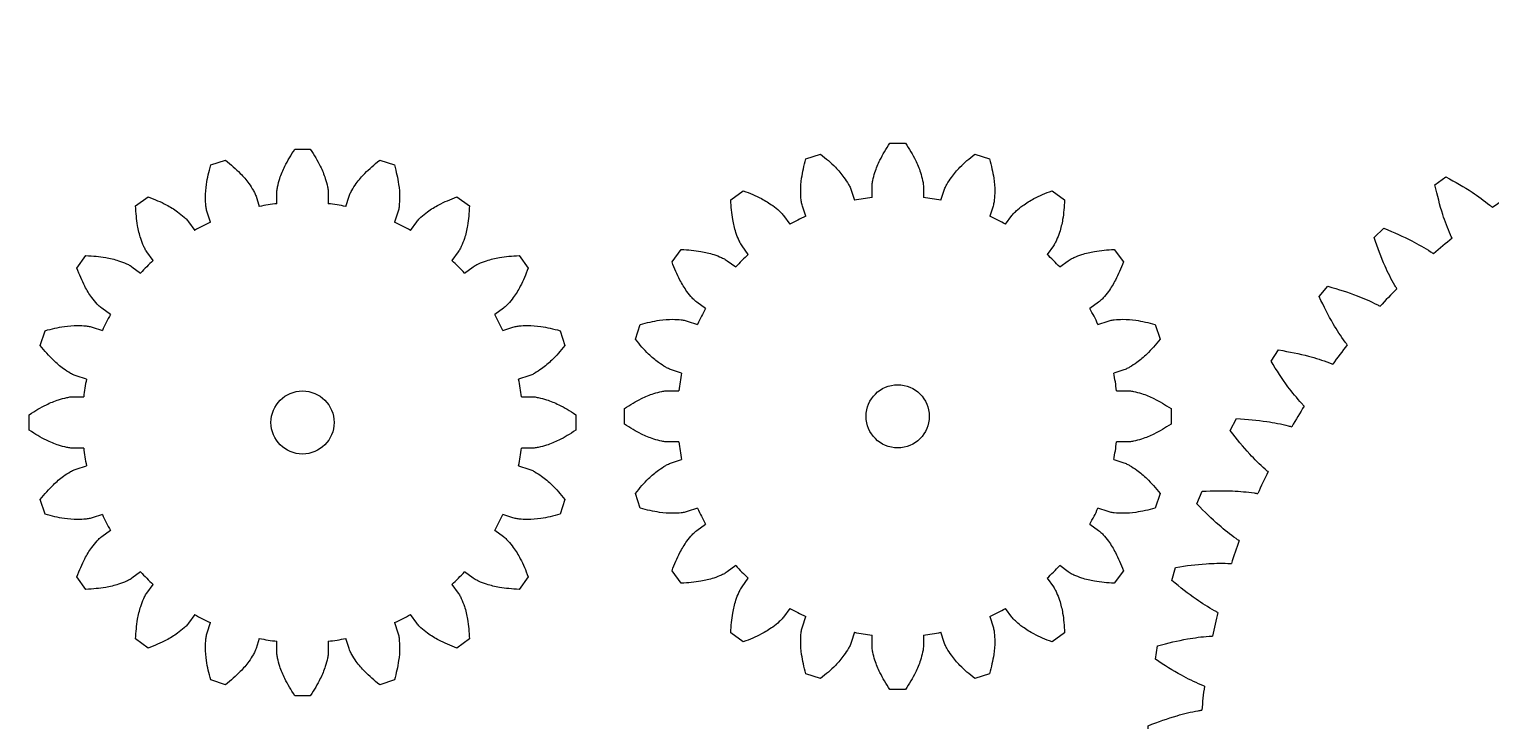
# Model space of a CAD drawing. Header units: inches. Extents: x 2 to 213, y 122 to 293.
# Drawn here: x 4.2 to 78.4, y 257.7 to 292.8 of the extents above; entities that cross this region are included whole.
import ezdxf

# ---------------------------------------------------------------- set-up
doc = ezdxf.new("R2010")
doc.units = ezdxf.units.IN
for name, color, linetype in [('ENGRANAJE_1_V3', 7, 'Continuous'), ('ENGRANAJE_2_V3', 7, 'Continuous'), ('Predeterminado', 7, 'Continuous')]:
    doc.layers.add(name, color=color, linetype=linetype)

# ---------------------------------------------------------------- blocks, each defined once
blk = doc.blocks.new('SE')
at = {"layer": 'ENGRANAJE_1_V3', "color": 7, "linetype": 'Continuous', "ltscale": 25.4}
for p, q in [((13.452, 285.922), (14.198, 286.165)), ((17.715, 286.722), (18.5, 286.722)), ((22.017, 286.165), (22.763, 285.922)), ((9.644, 283.844), (10.279, 284.306)), ((15.747, 284.334), (15.915, 283.818)), ((16.807, 283.959), (16.807, 284.502)), ((19.407, 284.502), (19.407, 283.959)), ((20.3, 283.818), (20.468, 284.334)), ((25.936, 284.306), (26.571, 283.844)), ((13.442, 283.015), (13.274, 283.531)), ((22.94, 283.531), (22.773, 283.015)), ((12.318, 283.044), (12.637, 282.604)), ((23.578, 282.604), (23.897, 283.044)), ((6.665, 280.692), (7.126, 281.327)), ((10.534, 281.076), (10.215, 281.515)), ((26, 281.515), (25.681, 281.076)), ((29.089, 281.327), (29.55, 280.692)), ((9.456, 280.756), (9.895, 280.437)), ((26.32, 280.437), (26.759, 280.756)), ((8.366, 278.334), (7.927, 278.653)), ((28.288, 278.653), (27.849, 278.334)), ((4.806, 276.772), (5.049, 277.519)), ((7.44, 277.696), (7.956, 277.529)), ((28.259, 277.529), (28.775, 277.696)), ((31.166, 277.519), (31.409, 276.772)), ((7.153, 275.056), (6.636, 275.224)), ((29.578, 275.224), (29.062, 275.056)), ((6.469, 274.163), (7.011, 274.163)), ((29.204, 274.163), (29.746, 274.163)), ((4.249, 272.471), (4.249, 273.256)), ((31.966, 273.256), (31.966, 272.471)), ((7.011, 271.563), (6.469, 271.563)), ((29.746, 271.563), (29.204, 271.563)), ((6.636, 270.503), (7.153, 270.671)), ((29.062, 270.671), (29.578, 270.503)), ((5.049, 268.207), (4.806, 268.954)), ((31.409, 268.954), (31.166, 268.207)), ((7.956, 268.198), (7.44, 268.03)), ((28.775, 268.03), (28.259, 268.198)), ((7.927, 267.074), (8.366, 267.393)), ((27.849, 267.393), (28.288, 267.074)), ((7.126, 264.4), (6.665, 265.035)), ((9.895, 265.289), (9.456, 264.97)), ((10.215, 264.211), (10.534, 264.65)), ((25.681, 264.65), (26, 264.211)), ((26.759, 264.97), (26.32, 265.289)), ((29.55, 265.035), (29.089, 264.4)), ((12.637, 263.122), (12.318, 262.683)), ((23.897, 262.683), (23.578, 263.122)), ((13.274, 262.196), (13.442, 262.712)), ((22.773, 262.712), (22.94, 262.196)), ((10.279, 261.421), (9.644, 261.882)), ((15.915, 261.909), (15.747, 261.392)), ((16.807, 261.224), (16.807, 261.767)), ((19.407, 261.767), (19.407, 261.224)), ((20.468, 261.392), (20.3, 261.909)), ((26.571, 261.882), (25.936, 261.421)), ((14.198, 259.562), (13.452, 259.804)), ((22.763, 259.804), (22.017, 259.562)), ((18.5, 259.005), (17.715, 259.005))]:
    blk.add_line(p, q, dxfattribs=at)
blk.add_circle((18.107, 272.863), 1.6, dxfattribs=at)
for start, end in [(96.68221, 101.31779), (78.68221, 83.31779), (114.68221, 119.31779), (60.68221, 65.31779), (132.68221, 137.31779), (42.68221, 47.31779), (150.68221, 155.31779), (24.68221, 29.31779), (168.68221, 173.31779), (6.68221, 11.31779), (186.68221, 191.31779), (348.68221, 353.31779), (204.68221, 209.31779), (330.68221, 335.31779), (222.68221, 227.31779), (312.68221, 317.31779), (240.68221, 245.31779), (294.68221, 299.31779), (258.68221, 263.31779), (276.68221, 281.31779)]:
    blk.add_arc((18.107, 272.863), 11.172, start, end, dxfattribs=at)
for points, knots in [([(14.198, 286.165), (14.484, 285.932), (14.878, 285.599), (15.347, 285.054), (15.579, 284.691), (15.704, 284.467), (15.735, 284.373), (15.747, 284.334)], [0, 0, 0, 0, 0.414559, 0.691615, 0.868922, 0.954279, 1, 1, 1, 1]), ([(16.807, 284.502), (16.807, 284.543), (16.808, 284.642), (16.857, 284.893), (16.965, 285.311), (17.243, 285.974), (17.515, 286.412), (17.715, 286.722)], [0, 0, 0, 0, 0.045721, 0.131078, 0.308385, 0.585441, 1, 1, 1, 1]), ([(18.5, 286.722), (18.7, 286.412), (18.972, 285.974), (19.25, 285.311), (19.358, 284.893), (19.407, 284.642), (19.407, 284.543), (19.407, 284.502)], [0, 0, 0, 0, 0.414559, 0.691615, 0.868922, 0.954279, 1, 1, 1, 1]), ([(20.468, 284.334), (20.48, 284.373), (20.511, 284.467), (20.636, 284.691), (20.868, 285.054), (21.337, 285.599), (21.731, 285.932), (22.017, 286.165)], [0, 0, 0, 0, 0.045721, 0.131078, 0.308385, 0.585441, 1, 1, 1, 1]), ([(13.274, 283.531), (13.262, 283.57), (13.231, 283.664), (13.201, 283.918), (13.175, 284.348), (13.234, 285.065), (13.358, 285.566), (13.452, 285.922)], [0, 0, 0, 0, 0.045721, 0.131078, 0.308385, 0.585441, 1, 1, 1, 1]), ([(22.763, 285.922), (22.857, 285.566), (22.981, 285.065), (23.04, 284.348), (23.014, 283.918), (22.984, 283.664), (22.953, 283.57), (22.94, 283.531)], [0, 0, 0, 0, 0.414559, 0.691615, 0.868922, 0.954279, 1, 1, 1, 1]), ([(10.215, 281.515), (10.191, 281.548), (10.132, 281.629), (10.025, 281.861), (9.867, 282.262), (9.702, 282.962), (9.665, 283.476), (9.644, 283.844)], [0, 0, 0, 0, 0.045721, 0.131078, 0.308385, 0.585441, 1, 1, 1, 1]), ([(10.279, 284.306), (10.623, 284.173), (11.101, 283.978), (11.715, 283.605), (12.048, 283.33), (12.236, 283.157), (12.294, 283.076), (12.318, 283.044)], [0, 0, 0, 0, 0.414559, 0.691615, 0.868922, 0.954279, 1, 1, 1, 1]), ([(23.897, 283.044), (23.921, 283.076), (23.979, 283.157), (24.167, 283.33), (24.5, 283.605), (25.114, 283.978), (25.592, 284.173), (25.936, 284.306)], [0, 0, 0, 0, 0.045721, 0.131078, 0.308385, 0.585441, 1, 1, 1, 1]), ([(26.571, 283.844), (26.55, 283.476), (26.513, 282.962), (26.348, 282.262), (26.19, 281.861), (26.083, 281.629), (26.024, 281.548), (26, 281.515)], [0, 0, 0, 0, 0.414559, 0.691615, 0.868922, 0.954279, 1, 1, 1, 1]), ([(7.126, 281.327), (7.494, 281.306), (8.009, 281.269), (8.709, 281.104), (9.11, 280.946), (9.342, 280.838), (9.423, 280.78), (9.456, 280.756)], [0, 0, 0, 0, 0.414559, 0.691615, 0.868922, 0.954279, 1, 1, 1, 1]), ([(26.759, 280.756), (26.792, 280.78), (26.873, 280.838), (27.105, 280.946), (27.506, 281.104), (28.206, 281.269), (28.721, 281.306), (29.089, 281.327)], [0, 0, 0, 0, 0.045721, 0.131078, 0.308385, 0.585441, 1, 1, 1, 1]), ([(7.927, 278.653), (7.894, 278.677), (7.814, 278.735), (7.64, 278.923), (7.366, 279.255), (6.993, 279.87), (6.798, 280.348), (6.665, 280.692)], [0, 0, 0, 0, 0.045721, 0.131078, 0.308385, 0.585441, 1, 1, 1, 1]), ([(29.55, 280.692), (29.417, 280.348), (29.222, 279.87), (28.849, 279.255), (28.575, 278.923), (28.401, 278.735), (28.321, 278.677), (28.288, 278.653)], [0, 0, 0, 0, 0.414559, 0.691615, 0.868922, 0.954279, 1, 1, 1, 1]), ([(5.049, 277.519), (5.405, 277.613), (5.906, 277.737), (6.622, 277.796), (7.053, 277.77), (7.307, 277.739), (7.401, 277.709), (7.44, 277.696)], [0, 0, 0, 0, 0.414559, 0.691615, 0.868922, 0.954279, 1, 1, 1, 1]), ([(28.775, 277.696), (28.814, 277.709), (28.908, 277.739), (29.162, 277.77), (29.593, 277.796), (30.309, 277.737), (30.81, 277.613), (31.166, 277.519)], [0, 0, 0, 0, 0.045721, 0.131078, 0.308385, 0.585441, 1, 1, 1, 1]), ([(6.636, 275.224), (6.598, 275.236), (6.503, 275.267), (6.28, 275.392), (5.916, 275.623), (5.371, 276.093), (5.039, 276.487), (4.806, 276.772)], [0, 0, 0, 0, 0.045721, 0.131078, 0.308385, 0.585441, 1, 1, 1, 1]), ([(31.409, 276.772), (31.176, 276.487), (30.844, 276.093), (30.298, 275.623), (29.935, 275.392), (29.712, 275.267), (29.617, 275.236), (29.578, 275.224)], [0, 0, 0, 0, 0.414559, 0.691615, 0.868922, 0.954279, 1, 1, 1, 1]), ([(4.249, 273.256), (4.559, 273.455), (4.997, 273.728), (5.66, 274.006), (6.078, 274.113), (6.329, 274.163), (6.428, 274.163), (6.469, 274.163)], [0, 0, 0, 0, 0.414559, 0.691615, 0.868922, 0.954279, 1, 1, 1, 1]), ([(29.746, 274.163), (29.787, 274.163), (29.886, 274.163), (30.137, 274.113), (30.555, 274.006), (31.218, 273.728), (31.656, 273.455), (31.966, 273.256)], [0, 0, 0, 0, 0.045721, 0.131078, 0.308385, 0.585441, 1, 1, 1, 1]), ([(6.469, 271.563), (6.428, 271.563), (6.329, 271.563), (6.078, 271.613), (5.66, 271.721), (4.997, 271.999), (4.559, 272.271), (4.249, 272.471)], [0, 0, 0, 0, 0.045721, 0.131078, 0.308385, 0.585441, 1, 1, 1, 1]), ([(31.966, 272.471), (31.656, 272.271), (31.218, 271.999), (30.555, 271.721), (30.137, 271.613), (29.886, 271.563), (29.787, 271.563), (29.746, 271.563)], [0, 0, 0, 0, 0.414559, 0.691615, 0.868922, 0.954279, 1, 1, 1, 1]), ([(4.806, 268.954), (5.039, 269.24), (5.371, 269.634), (5.916, 270.103), (6.28, 270.335), (6.503, 270.46), (6.598, 270.49), (6.636, 270.503)], [0, 0, 0, 0, 0.414559, 0.691615, 0.868922, 0.954279, 1, 1, 1, 1]), ([(29.578, 270.503), (29.617, 270.49), (29.712, 270.46), (29.935, 270.335), (30.298, 270.103), (30.844, 269.634), (31.176, 269.24), (31.409, 268.954)], [0, 0, 0, 0, 0.045721, 0.131078, 0.308385, 0.585441, 1, 1, 1, 1]), ([(7.44, 268.03), (7.401, 268.018), (7.307, 267.987), (7.053, 267.957), (6.622, 267.931), (5.906, 267.99), (5.405, 268.113), (5.049, 268.207)], [0, 0, 0, 0, 0.045721, 0.131078, 0.308385, 0.585441, 1, 1, 1, 1]), ([(31.166, 268.207), (30.81, 268.113), (30.309, 267.99), (29.593, 267.931), (29.162, 267.957), (28.908, 267.987), (28.814, 268.018), (28.775, 268.03)], [0, 0, 0, 0, 0.414559, 0.691615, 0.868922, 0.954279, 1, 1, 1, 1]), ([(6.665, 265.035), (6.798, 265.379), (6.993, 265.856), (7.366, 266.471), (7.64, 266.804), (7.814, 266.991), (7.894, 267.05), (7.927, 267.074)], [0, 0, 0, 0, 0.414559, 0.691615, 0.868922, 0.954279, 1, 1, 1, 1]), ([(28.288, 267.074), (28.321, 267.05), (28.401, 266.991), (28.575, 266.804), (28.849, 266.471), (29.222, 265.856), (29.417, 265.379), (29.55, 265.035)], [0, 0, 0, 0, 0.045721, 0.131078, 0.308385, 0.585441, 1, 1, 1, 1]), ([(9.456, 264.97), (9.423, 264.946), (9.342, 264.888), (9.11, 264.781), (8.709, 264.623), (8.009, 264.458), (7.494, 264.421), (7.126, 264.4)], [0, 0, 0, 0, 0.045721, 0.131078, 0.308385, 0.585441, 1, 1, 1, 1]), ([(29.089, 264.4), (28.721, 264.421), (28.206, 264.458), (27.506, 264.623), (27.105, 264.781), (26.873, 264.888), (26.792, 264.946), (26.759, 264.97)], [0, 0, 0, 0, 0.414559, 0.691615, 0.868922, 0.954279, 1, 1, 1, 1]), ([(9.644, 261.882), (9.665, 262.25), (9.702, 262.765), (9.867, 263.465), (10.025, 263.866), (10.132, 264.098), (10.191, 264.178), (10.215, 264.211)], [0, 0, 0, 0, 0.414559, 0.691615, 0.868922, 0.954279, 1, 1, 1, 1]), ([(26, 264.211), (26.024, 264.178), (26.083, 264.098), (26.19, 263.866), (26.348, 263.465), (26.513, 262.765), (26.55, 262.25), (26.571, 261.882)], [0, 0, 0, 0, 0.045721, 0.131078, 0.308385, 0.585441, 1, 1, 1, 1]), ([(12.318, 262.683), (12.294, 262.65), (12.236, 262.57), (12.048, 262.396), (11.715, 262.122), (11.101, 261.748), (10.623, 261.554), (10.279, 261.421)], [0, 0, 0, 0, 0.045721, 0.131078, 0.308385, 0.585441, 1, 1, 1, 1]), ([(25.936, 261.421), (25.592, 261.554), (25.114, 261.748), (24.5, 262.122), (24.167, 262.396), (23.979, 262.57), (23.921, 262.65), (23.897, 262.683)], [0, 0, 0, 0, 0.414559, 0.691615, 0.868922, 0.954279, 1, 1, 1, 1]), ([(13.452, 259.804), (13.358, 260.161), (13.234, 260.661), (13.175, 261.378), (13.201, 261.808), (13.231, 262.063), (13.262, 262.157), (13.274, 262.196)], [0, 0, 0, 0, 0.414559, 0.691615, 0.868922, 0.954279, 1, 1, 1, 1]), ([(22.94, 262.196), (22.953, 262.157), (22.984, 262.063), (23.014, 261.808), (23.04, 261.378), (22.981, 260.661), (22.857, 260.161), (22.763, 259.804)], [0, 0, 0, 0, 0.045721, 0.131078, 0.308385, 0.585441, 1, 1, 1, 1]), ([(15.747, 261.392), (15.735, 261.354), (15.704, 261.259), (15.579, 261.036), (15.347, 260.672), (14.878, 260.127), (14.484, 259.795), (14.198, 259.562)], [0, 0, 0, 0, 0.045721, 0.131078, 0.308385, 0.585441, 1, 1, 1, 1]), ([(17.715, 259.005), (17.515, 259.314), (17.243, 259.753), (16.965, 260.416), (16.857, 260.833), (16.808, 261.084), (16.807, 261.184), (16.807, 261.224)], [0, 0, 0, 0, 0.414559, 0.691615, 0.868922, 0.954279, 1, 1, 1, 1]), ([(19.407, 261.224), (19.407, 261.184), (19.407, 261.084), (19.358, 260.833), (19.25, 260.416), (18.972, 259.753), (18.7, 259.314), (18.5, 259.005)], [0, 0, 0, 0, 0.045721, 0.131078, 0.308385, 0.585441, 1, 1, 1, 1]), ([(22.017, 259.562), (21.731, 259.795), (21.337, 260.127), (20.868, 260.672), (20.636, 261.036), (20.511, 261.259), (20.48, 261.354), (20.468, 261.392)], [0, 0, 0, 0, 0.414559, 0.691615, 0.868922, 0.954279, 1, 1, 1, 1])]:
    blk.add_open_spline(points, degree=3, knots=knots, dxfattribs=at)
blk = doc.blocks.new('SE1')
at = {"layer": 'ENGRANAJE_2_V3', "color": 7, "linetype": 'Continuous', "ltscale": 25.4}
for p, q in [((98.274, 292.808), (98.964, 292.808)), ((90.175, 291.852), (90.849, 292)), ((94.199, 292.549), (94.884, 292.624)), ((102.354, 292.624), (103.04, 292.549)), ((106.39, 292), (107.063, 291.852)), ((86.25, 290.723), (86.904, 290.943)), ((110.335, 290.943), (110.988, 290.723)), ((82.471, 289.177), (83.097, 289.467)), ((114.142, 289.467), (114.768, 289.177)), ((78.88, 287.231), (79.471, 287.587)), ((117.767, 287.587), (118.358, 287.231)), ((75.521, 284.909), (76.07, 285.326)), ((121.168, 285.326), (121.717, 284.909)), ((72.433, 282.237), (72.934, 282.711)), ((124.305, 282.711), (124.805, 282.237)), ((69.652, 279.246), (70.098, 279.772)), ((127.14, 279.772), (127.587, 279.246)), ((67.21, 275.973), (67.597, 276.544)), ((129.641, 276.544), (130.028, 275.973)), ((65.137, 272.455), (65.46, 273.064)), ((131.778, 273.064), (132.102, 272.455)), ((63.456, 268.733), (63.712, 269.373)), ((133.527, 269.373), (133.782, 268.733)), ((62.188, 264.851), (62.372, 265.515)), ((134.866, 265.515), (135.051, 264.851)), ((61.346, 260.855), (61.458, 261.535)), ((135.781, 261.535), (135.892, 260.855)), ((60.942, 256.791), (60.979, 257.48)), ((136.259, 257.48), (136.297, 256.791)), ((60.979, 252.708), (60.942, 253.396)), ((136.297, 253.396), (136.259, 252.708)), ((61.458, 248.652), (61.346, 249.332)), ((135.892, 249.332), (135.781, 248.652)), ((62.372, 244.672), (62.188, 245.336)), ((135.051, 245.336), (134.866, 244.672)), ((63.712, 240.814), (63.456, 241.455)), ((133.782, 241.455), (133.527, 240.814)), ((65.46, 237.123), (65.137, 237.733)), ((132.102, 237.733), (131.778, 237.123)), ((67.597, 233.644), (67.21, 234.214)), ((130.028, 234.214), (129.641, 233.644)), ((70.098, 230.415), (69.652, 230.941)), ((127.587, 230.941), (127.14, 230.415)), ((72.934, 227.476), (72.433, 227.951)), ((124.805, 227.951), (124.305, 227.476)), ((76.07, 224.861), (75.521, 225.279)), ((121.717, 225.279), (121.168, 224.861)), ((79.471, 222.6), (78.88, 222.956)), ((118.358, 222.956), (117.767, 222.6)), ((83.097, 220.721), (82.471, 221.01)), ((114.768, 221.01), (114.142, 220.721)), ((86.904, 219.244), (86.25, 219.464)), ((110.988, 219.464), (110.335, 219.244)), ((90.849, 218.187), (90.175, 218.336)), ((107.063, 218.336), (106.39, 218.187)), ((94.884, 217.564), (94.199, 217.638)), ((98.964, 217.38), (98.274, 217.38)), ((103.04, 217.638), (102.354, 217.564))]:
    blk.add_line(p, q, dxfattribs=at)
blk.add_circle((98.619, 255.094), 1.6, dxfattribs=at)
for start, end in [(98.309, 100.31169), (92.10211, 94.10479), (85.89521, 87.89789), (79.68831, 81.691), (104.5159, 106.51858), (73.48142, 75.4841), (110.7228, 112.72548), (67.27452, 69.2772), (116.92969, 118.93238), (61.06762, 63.07031), (123.13659, 125.13927), (54.86073, 56.86341), (129.34348, 131.34617), (48.65383, 50.65652), (135.55038, 137.55307), (42.44693, 44.44962), (141.75728, 143.75996), (36.24004, 38.24272), (147.96417, 149.96686), (30.03314, 32.03583), (154.17107, 156.17376), (23.82624, 25.82893), (160.37797, 162.38065), (17.61935, 19.62203), (166.58486, 168.58755), (11.41245, 13.41514), (172.79176, 174.79445), (5.20555, 7.20824), (178.99866, 181.00134), (358.99866, 1.00134), (185.20555, 187.20824), (352.79176, 354.79445), (191.41245, 193.41514), (346.58486, 348.58755), (197.61935, 199.62203), (340.37797, 342.38065), (203.82624, 205.82893), (334.17107, 336.17376), (210.03314, 212.03583), (327.96417, 329.96686), (216.24004, 218.24272), (321.75728, 323.75996), (222.44693, 224.44962), (315.55038, 317.55307), (228.65383, 230.65652), (309.34348, 311.34617), (234.86073, 236.86341), (303.13659, 305.13927), (241.06762, 243.07031), (296.92969, 298.93238), (247.27452, 249.2772), (290.7228, 292.72548), (253.48142, 255.4841), (284.5159, 286.51858), (259.68831, 261.691), (265.89521, 267.89789), (272.10211, 274.10479), (278.309, 280.31169)]:
    blk.add_arc((98.619, 255.094), 35.064, start, end, dxfattribs=at)
for points, knots in [([(97.333, 290.134), (97.346, 290.193), (97.44, 290.61), (97.718, 291.537), (98.043, 292.287), (98.274, 292.808)], [0, 0, 0, 0, 0.064172, 0.452838, 1, 1, 1, 1]), ([(98.964, 292.808), (99.196, 292.287), (99.52, 291.537), (99.799, 290.61), (99.893, 290.193), (99.905, 290.134)], [0, 0, 0, 0, 0.547162, 0.935828, 1, 1, 1, 1]), ([(90.849, 292), (91.187, 291.542), (91.665, 290.879), (92.136, 290.034), (92.318, 289.646), (92.343, 289.591)], [0, 0, 0, 0, 0.547162, 0.935828, 1, 1, 1, 1]), ([(93.552, 289.79), (93.558, 289.85), (93.606, 290.274), (93.783, 291.226), (94.025, 292.007), (94.199, 292.549)], [0, 0, 0, 0, 0.064172, 0.452838, 1, 1, 1, 1]), ([(94.884, 292.624), (95.171, 292.132), (95.575, 291.421), (95.952, 290.53), (96.09, 290.125), (96.109, 290.068)], [0, 0, 0, 0, 0.547162, 0.935828, 1, 1, 1, 1]), ([(101.129, 290.068), (101.148, 290.125), (101.286, 290.53), (101.664, 291.421), (102.067, 292.132), (102.354, 292.624)], [0, 0, 0, 0, 0.064172, 0.452838, 1, 1, 1, 1]), ([(103.04, 292.549), (103.214, 292.007), (103.455, 291.226), (103.632, 290.274), (103.68, 289.85), (103.686, 289.79)], [0, 0, 0, 0, 0.547162, 0.935828, 1, 1, 1, 1]), ([(104.896, 289.591), (104.921, 289.646), (105.102, 290.034), (105.574, 290.879), (106.052, 291.542), (106.39, 292)], [0, 0, 0, 0, 0.064172, 0.452838, 1, 1, 1, 1]), ([(89.831, 289.038), (89.83, 289.099), (89.832, 289.526), (89.905, 290.492), (90.061, 291.294), (90.175, 291.852)], [0, 0, 0, 0, 0.064172, 0.452838, 1, 1, 1, 1]), ([(107.063, 291.852), (107.178, 291.294), (107.334, 290.492), (107.407, 289.526), (107.408, 289.099), (107.408, 289.038)], [0, 0, 0, 0, 0.547162, 0.935828, 1, 1, 1, 1]), ([(86.212, 287.889), (86.205, 287.949), (86.161, 288.374), (86.129, 289.342), (86.197, 290.156), (86.25, 290.723)], [0, 0, 0, 0, 0.064172, 0.452838, 1, 1, 1, 1]), ([(86.904, 290.943), (87.29, 290.524), (87.837, 289.917), (88.397, 289.128), (88.619, 288.763), (88.65, 288.71)], [0, 0, 0, 0, 0.547162, 0.935828, 1, 1, 1, 1]), ([(108.589, 288.71), (108.62, 288.763), (108.842, 289.128), (109.402, 289.917), (109.949, 290.524), (110.335, 290.943)], [0, 0, 0, 0, 0.064172, 0.452838, 1, 1, 1, 1]), ([(110.988, 290.723), (111.042, 290.156), (111.11, 289.342), (111.078, 288.374), (111.033, 287.949), (111.027, 287.889)], [0, 0, 0, 0, 0.547162, 0.935828, 1, 1, 1, 1]), ([(82.739, 286.355), (82.726, 286.414), (82.636, 286.832), (82.499, 287.791), (82.479, 288.607), (82.471, 289.177)], [0, 0, 0, 0, 0.064172, 0.452838, 1, 1, 1, 1]), ([(83.097, 289.467), (83.525, 289.092), (84.135, 288.547), (84.777, 287.823), (85.037, 287.484), (85.074, 287.436)], [0, 0, 0, 0, 0.547162, 0.935828, 1, 1, 1, 1]), ([(112.165, 287.436), (112.201, 287.484), (112.462, 287.823), (113.104, 288.547), (113.713, 289.092), (114.142, 289.467)], [0, 0, 0, 0, 0.064172, 0.452838, 1, 1, 1, 1]), ([(114.768, 289.177), (114.76, 288.607), (114.739, 287.791), (114.603, 286.832), (114.513, 286.414), (114.5, 286.355)], [0, 0, 0, 0, 0.547162, 0.935828, 1, 1, 1, 1]), ([(79.471, 287.587), (79.938, 287.261), (80.603, 286.785), (81.319, 286.135), (81.615, 285.826), (81.656, 285.781)], [0, 0, 0, 0, 0.547162, 0.935828, 1, 1, 1, 1]), ([(115.582, 285.781), (115.624, 285.826), (115.919, 286.135), (116.636, 286.785), (117.3, 287.261), (117.767, 287.587)], [0, 0, 0, 0, 0.064172, 0.452838, 1, 1, 1, 1]), ([(79.452, 284.455), (79.432, 284.512), (79.298, 284.918), (79.059, 285.856), (78.95, 286.666), (78.88, 287.231)], [0, 0, 0, 0, 0.064172, 0.452838, 1, 1, 1, 1]), ([(118.358, 287.231), (118.289, 286.666), (118.18, 285.856), (117.941, 284.918), (117.806, 284.512), (117.787, 284.455)], [0, 0, 0, 0, 0.547162, 0.935828, 1, 1, 1, 1]), ([(76.07, 285.326), (76.57, 285.052), (77.282, 284.651), (78.065, 284.082), (78.392, 283.807), (78.438, 283.767)], [0, 0, 0, 0, 0.547162, 0.935828, 1, 1, 1, 1]), ([(118.801, 283.767), (118.847, 283.807), (119.174, 284.082), (119.957, 284.651), (120.669, 285.052), (121.168, 285.326)], [0, 0, 0, 0, 0.064172, 0.452838, 1, 1, 1, 1]), ([(76.39, 282.211), (76.364, 282.265), (76.186, 282.654), (75.847, 283.561), (75.652, 284.354), (75.521, 284.909)], [0, 0, 0, 0, 0.064172, 0.452838, 1, 1, 1, 1]), ([(121.717, 284.909), (121.587, 284.354), (121.391, 283.561), (121.052, 282.654), (120.874, 282.265), (120.849, 282.211)], [0, 0, 0, 0, 0.547162, 0.935828, 1, 1, 1, 1]), ([(72.934, 282.711), (73.46, 282.493), (74.211, 282.171), (75.051, 281.69), (75.406, 281.452), (75.456, 281.417)], [0, 0, 0, 0, 0.547162, 0.935828, 1, 1, 1, 1]), ([(121.783, 281.417), (121.833, 281.452), (122.188, 281.69), (123.027, 282.171), (123.779, 282.493), (124.305, 282.711)], [0, 0, 0, 0, 0.064172, 0.452838, 1, 1, 1, 1]), ([(73.588, 279.648), (73.557, 279.7), (73.338, 280.067), (72.903, 280.932), (72.623, 281.699), (72.433, 282.237)], [0, 0, 0, 0, 0.064172, 0.452838, 1, 1, 1, 1]), ([(124.805, 282.237), (124.616, 281.699), (124.336, 280.932), (123.901, 280.067), (123.682, 279.7), (123.65, 279.648)], [0, 0, 0, 0, 0.547162, 0.935828, 1, 1, 1, 1]), ([(70.098, 279.772), (70.645, 279.612), (71.427, 279.374), (72.314, 278.986), (72.692, 278.787), (72.745, 278.759)], [0, 0, 0, 0, 0.547162, 0.935828, 1, 1, 1, 1]), ([(124.493, 278.759), (124.546, 278.787), (124.925, 278.986), (125.812, 279.374), (126.594, 279.612), (127.14, 279.772)], [0, 0, 0, 0, 0.064172, 0.452838, 1, 1, 1, 1]), ([(71.08, 276.798), (71.043, 276.846), (70.786, 277.187), (70.26, 278), (69.898, 278.733), (69.652, 279.246)], [0, 0, 0, 0, 0.064172, 0.452838, 1, 1, 1, 1]), ([(127.587, 279.246), (127.34, 278.733), (126.979, 278), (126.452, 277.187), (126.195, 276.846), (126.158, 276.798)], [0, 0, 0, 0, 0.547162, 0.935828, 1, 1, 1, 1]), ([(67.597, 276.544), (68.158, 276.443), (68.961, 276.291), (69.885, 276.002), (70.282, 275.845), (70.339, 275.822)], [0, 0, 0, 0, 0.547162, 0.935828, 1, 1, 1, 1]), ([(126.9, 275.822), (126.956, 275.845), (127.354, 276.002), (128.278, 276.291), (129.08, 276.443), (129.641, 276.544)], [0, 0, 0, 0, 0.064172, 0.452838, 1, 1, 1, 1]), ([(68.895, 273.693), (68.853, 273.737), (68.561, 274.049), (67.95, 274.8), (67.511, 275.489), (67.21, 275.973)], [0, 0, 0, 0, 0.064172, 0.452838, 1, 1, 1, 1]), ([(130.028, 275.973), (129.728, 275.489), (129.289, 274.8), (128.678, 274.049), (128.386, 273.737), (128.344, 273.693)], [0, 0, 0, 0, 0.547162, 0.935828, 1, 1, 1, 1]), ([(65.46, 273.064), (66.028, 273.025), (66.843, 272.96), (67.793, 272.772), (68.205, 272.66), (68.263, 272.643)], [0, 0, 0, 0, 0.547162, 0.935828, 1, 1, 1, 1]), ([(128.975, 272.643), (129.034, 272.66), (129.446, 272.772), (130.396, 272.96), (131.21, 273.025), (131.778, 273.064)], [0, 0, 0, 0, 0.064172, 0.452838, 1, 1, 1, 1]), ([(67.058, 270.371), (67.012, 270.409), (66.687, 270.688), (65.999, 271.368), (65.488, 272.006), (65.137, 272.455)], [0, 0, 0, 0, 0.064172, 0.452838, 1, 1, 1, 1]), ([(132.102, 272.455), (131.75, 272.006), (131.24, 271.368), (130.551, 270.688), (130.227, 270.409), (130.18, 270.371)], [0, 0, 0, 0, 0.547162, 0.935828, 1, 1, 1, 1]), ([(63.712, 269.373), (64.281, 269.396), (65.098, 269.42), (66.062, 269.336), (66.484, 269.268), (66.544, 269.258)], [0, 0, 0, 0, 0.547162, 0.935828, 1, 1, 1, 1]), ([(130.695, 269.258), (130.755, 269.268), (131.177, 269.336), (132.141, 269.42), (132.958, 269.396), (133.527, 269.373)], [0, 0, 0, 0, 0.064172, 0.452838, 1, 1, 1, 1]), ([(65.592, 266.869), (65.541, 266.902), (65.189, 267.144), (64.43, 267.746), (63.854, 268.325), (63.456, 268.733)], [0, 0, 0, 0, 0.064172, 0.452838, 1, 1, 1, 1]), ([(133.782, 268.733), (133.385, 268.325), (132.808, 267.746), (132.05, 267.144), (131.697, 266.902), (131.647, 266.869)], [0, 0, 0, 0, 0.547162, 0.935828, 1, 1, 1, 1]), ([(62.372, 265.515), (62.936, 265.6), (63.745, 265.712), (64.713, 265.732), (65.14, 265.711), (65.2, 265.707)], [0, 0, 0, 0, 0.547162, 0.935828, 1, 1, 1, 1]), ([(132.038, 265.707), (132.099, 265.711), (132.526, 265.732), (133.494, 265.712), (134.303, 265.6), (134.866, 265.515)], [0, 0, 0, 0, 0.064172, 0.452838, 1, 1, 1, 1]), ([(64.512, 263.229), (64.458, 263.257), (64.082, 263.459), (63.263, 263.975), (62.627, 264.488), (62.188, 264.851)], [0, 0, 0, 0, 0.064172, 0.452838, 1, 1, 1, 1]), ([(135.051, 264.851), (134.611, 264.488), (133.976, 263.975), (133.157, 263.459), (132.78, 263.257), (132.727, 263.229)], [0, 0, 0, 0, 0.547162, 0.935828, 1, 1, 1, 1]), ([(61.458, 261.535), (62.009, 261.68), (62.802, 261.879), (63.761, 262.004), (64.188, 262.029), (64.249, 262.032)], [0, 0, 0, 0, 0.547162, 0.935828, 1, 1, 1, 1]), ([(132.99, 262.032), (133.05, 262.029), (133.477, 262.004), (134.437, 261.879), (135.23, 261.68), (135.781, 261.535)], [0, 0, 0, 0, 0.064172, 0.452838, 1, 1, 1, 1]), ([(63.832, 259.493), (63.776, 259.515), (63.38, 259.675), (62.51, 260.1), (61.822, 260.542), (61.346, 260.855)], [0, 0, 0, 0, 0.064172, 0.452838, 1, 1, 1, 1]), ([(135.892, 260.855), (135.416, 260.542), (134.729, 260.1), (133.859, 259.675), (133.463, 259.515), (133.406, 259.493)], [0, 0, 0, 0, 0.547162, 0.935828, 1, 1, 1, 1]), ([(60.979, 257.48), (61.512, 257.683), (62.278, 257.966), (63.219, 258.195), (63.64, 258.266), (63.7, 258.275)], [0, 0, 0, 0, 0.547162, 0.935828, 1, 1, 1, 1]), ([(133.539, 258.275), (133.598, 258.266), (134.02, 258.195), (134.961, 257.966), (135.727, 257.683), (136.259, 257.48)], [0, 0, 0, 0, 0.064172, 0.452838, 1, 1, 1, 1]), ([(63.561, 255.706), (63.502, 255.722), (63.091, 255.838), (62.18, 256.167), (61.449, 256.531), (60.942, 256.791)], [0, 0, 0, 0, 0.064172, 0.452838, 1, 1, 1, 1]), ([(136.297, 256.791), (135.79, 256.531), (135.058, 256.167), (134.148, 255.838), (133.736, 255.722), (133.678, 255.706)], [0, 0, 0, 0, 0.547162, 0.935828, 1, 1, 1, 1]), ([(60.942, 253.396), (61.449, 253.656), (62.18, 254.02), (63.091, 254.349), (63.502, 254.465), (63.561, 254.481)], [0, 0, 0, 0, 0.547162, 0.935828, 1, 1, 1, 1]), ([(133.678, 254.481), (133.736, 254.465), (134.148, 254.349), (135.058, 254.02), (135.79, 253.656), (136.297, 253.396)], [0, 0, 0, 0, 0.064172, 0.452838, 1, 1, 1, 1]), ([(63.7, 251.912), (63.64, 251.922), (63.219, 251.993), (62.278, 252.221), (61.512, 252.504), (60.979, 252.708)], [0, 0, 0, 0, 0.064172, 0.452838, 1, 1, 1, 1]), ([(136.259, 252.708), (135.727, 252.504), (134.961, 252.221), (134.02, 251.993), (133.598, 251.922), (133.539, 251.912)], [0, 0, 0, 0, 0.547162, 0.935828, 1, 1, 1, 1]), ([(61.346, 249.332), (61.822, 249.645), (62.51, 250.087), (63.38, 250.512), (63.776, 250.672), (63.832, 250.694)], [0, 0, 0, 0, 0.547162, 0.935828, 1, 1, 1, 1]), ([(133.406, 250.694), (133.463, 250.672), (133.859, 250.512), (134.729, 250.087), (135.416, 249.645), (135.892, 249.332)], [0, 0, 0, 0, 0.064172, 0.452838, 1, 1, 1, 1]), ([(64.249, 248.156), (64.188, 248.158), (63.761, 248.183), (62.802, 248.309), (62.009, 248.507), (61.458, 248.652)], [0, 0, 0, 0, 0.064172, 0.452838, 1, 1, 1, 1]), ([(135.781, 248.652), (135.23, 248.507), (134.437, 248.309), (133.477, 248.183), (133.05, 248.158), (132.99, 248.156)], [0, 0, 0, 0, 0.547162, 0.935828, 1, 1, 1, 1]), ([(62.188, 245.336), (62.627, 245.699), (63.263, 246.212), (64.082, 246.729), (64.458, 246.931), (64.512, 246.959)], [0, 0, 0, 0, 0.547162, 0.935828, 1, 1, 1, 1]), ([(132.727, 246.959), (132.78, 246.931), (133.157, 246.729), (133.976, 246.212), (134.611, 245.699), (135.051, 245.336)], [0, 0, 0, 0, 0.064172, 0.452838, 1, 1, 1, 1]), ([(65.2, 244.48), (65.14, 244.476), (64.713, 244.455), (63.745, 244.476), (62.936, 244.588), (62.372, 244.672)], [0, 0, 0, 0, 0.064172, 0.452838, 1, 1, 1, 1]), ([(134.866, 244.672), (134.303, 244.588), (133.494, 244.476), (132.526, 244.455), (132.099, 244.476), (132.038, 244.48)], [0, 0, 0, 0, 0.547162, 0.935828, 1, 1, 1, 1]), ([(63.456, 241.455), (63.854, 241.863), (64.43, 242.442), (65.189, 243.044), (65.541, 243.285), (65.592, 243.319)], [0, 0, 0, 0, 0.547162, 0.935828, 1, 1, 1, 1]), ([(131.647, 243.319), (131.697, 243.285), (132.05, 243.044), (132.808, 242.442), (133.385, 241.863), (133.782, 241.455)], [0, 0, 0, 0, 0.064172, 0.452838, 1, 1, 1, 1]), ([(66.544, 240.929), (66.484, 240.919), (66.062, 240.852), (65.098, 240.767), (64.281, 240.791), (63.712, 240.814)], [0, 0, 0, 0, 0.064172, 0.452838, 1, 1, 1, 1]), ([(133.527, 240.814), (132.958, 240.791), (132.141, 240.767), (131.177, 240.852), (130.755, 240.919), (130.695, 240.929)], [0, 0, 0, 0, 0.547162, 0.935828, 1, 1, 1, 1]), ([(65.137, 237.733), (65.488, 238.181), (65.999, 238.819), (66.687, 239.5), (67.012, 239.778), (67.058, 239.817)], [0, 0, 0, 0, 0.547162, 0.935828, 1, 1, 1, 1]), ([(130.18, 239.817), (130.227, 239.778), (130.551, 239.5), (131.24, 238.819), (131.75, 238.181), (132.102, 237.733)], [0, 0, 0, 0, 0.064172, 0.452838, 1, 1, 1, 1]), ([(68.263, 237.544), (68.205, 237.528), (67.793, 237.415), (66.843, 237.227), (66.028, 237.162), (65.46, 237.123)], [0, 0, 0, 0, 0.064172, 0.452838, 1, 1, 1, 1]), ([(131.778, 237.123), (131.21, 237.162), (130.396, 237.227), (129.446, 237.415), (129.034, 237.528), (128.975, 237.544)], [0, 0, 0, 0, 0.547162, 0.935828, 1, 1, 1, 1]), ([(67.21, 234.214), (67.511, 234.698), (67.95, 235.388), (68.561, 236.139), (68.853, 236.45), (68.895, 236.494)], [0, 0, 0, 0, 0.547162, 0.935828, 1, 1, 1, 1]), ([(128.344, 236.494), (128.386, 236.45), (128.678, 236.139), (129.289, 235.388), (129.728, 234.698), (130.028, 234.214)], [0, 0, 0, 0, 0.064172, 0.452838, 1, 1, 1, 1]), ([(70.339, 234.365), (70.282, 234.342), (69.885, 234.186), (68.961, 233.896), (68.158, 233.744), (67.597, 233.644)], [0, 0, 0, 0, 0.064172, 0.452838, 1, 1, 1, 1]), ([(129.641, 233.644), (129.08, 233.744), (128.278, 233.896), (127.354, 234.186), (126.956, 234.342), (126.9, 234.365)], [0, 0, 0, 0, 0.547162, 0.935828, 1, 1, 1, 1]), ([(69.652, 230.941), (69.898, 231.455), (70.26, 232.187), (70.786, 233), (71.043, 233.341), (71.08, 233.389)], [0, 0, 0, 0, 0.547162, 0.935828, 1, 1, 1, 1]), ([(126.158, 233.389), (126.195, 233.341), (126.452, 233), (126.979, 232.187), (127.34, 231.455), (127.587, 230.941)], [0, 0, 0, 0, 0.064172, 0.452838, 1, 1, 1, 1]), ([(72.745, 231.429), (72.692, 231.4), (72.314, 231.202), (71.427, 230.814), (70.645, 230.576), (70.098, 230.415)], [0, 0, 0, 0, 0.064172, 0.452838, 1, 1, 1, 1]), ([(127.14, 230.415), (126.594, 230.576), (125.812, 230.814), (124.925, 231.202), (124.546, 231.4), (124.493, 231.429)], [0, 0, 0, 0, 0.547162, 0.935828, 1, 1, 1, 1]), ([(72.433, 227.951), (72.623, 228.488), (72.903, 229.255), (73.338, 230.12), (73.557, 230.487), (73.588, 230.539)], [0, 0, 0, 0, 0.547162, 0.935828, 1, 1, 1, 1]), ([(123.65, 230.539), (123.682, 230.487), (123.901, 230.12), (124.336, 229.255), (124.616, 228.488), (124.805, 227.951)], [0, 0, 0, 0, 0.064172, 0.452838, 1, 1, 1, 1]), ([(75.456, 228.77), (75.406, 228.736), (75.051, 228.497), (74.211, 228.016), (73.46, 227.695), (72.934, 227.476)], [0, 0, 0, 0, 0.064172, 0.452838, 1, 1, 1, 1]), ([(124.305, 227.476), (123.779, 227.695), (123.027, 228.016), (122.188, 228.497), (121.833, 228.736), (121.783, 228.77)], [0, 0, 0, 0, 0.547162, 0.935828, 1, 1, 1, 1]), ([(75.521, 225.279), (75.652, 225.833), (75.847, 226.626), (76.186, 227.533), (76.364, 227.922), (76.39, 227.977)], [0, 0, 0, 0, 0.547162, 0.935828, 1, 1, 1, 1]), ([(120.849, 227.977), (120.874, 227.922), (121.052, 227.533), (121.391, 226.626), (121.587, 225.833), (121.717, 225.279)], [0, 0, 0, 0, 0.064172, 0.452838, 1, 1, 1, 1]), ([(78.438, 226.42), (78.392, 226.38), (78.065, 226.105), (77.282, 225.536), (76.57, 225.135), (76.07, 224.861)], [0, 0, 0, 0, 0.064172, 0.452838, 1, 1, 1, 1]), ([(121.168, 224.861), (120.669, 225.135), (119.957, 225.536), (119.174, 226.105), (118.847, 226.38), (118.801, 226.42)], [0, 0, 0, 0, 0.547162, 0.935828, 1, 1, 1, 1]), ([(78.88, 222.956), (78.95, 223.521), (79.059, 224.331), (79.298, 225.269), (79.432, 225.675), (79.452, 225.732)], [0, 0, 0, 0, 0.547162, 0.935828, 1, 1, 1, 1]), ([(117.787, 225.732), (117.806, 225.675), (117.941, 225.269), (118.18, 224.331), (118.289, 223.521), (118.358, 222.956)], [0, 0, 0, 0, 0.064172, 0.452838, 1, 1, 1, 1]), ([(81.656, 224.406), (81.615, 224.362), (81.319, 224.053), (80.603, 223.402), (79.938, 222.927), (79.471, 222.6)], [0, 0, 0, 0, 0.064172, 0.452838, 1, 1, 1, 1]), ([(82.471, 221.01), (82.479, 221.58), (82.499, 222.397), (82.636, 223.355), (82.726, 223.773), (82.739, 223.832)], [0, 0, 0, 0, 0.547162, 0.935828, 1, 1, 1, 1]), ([(114.5, 223.832), (114.513, 223.773), (114.603, 223.355), (114.739, 222.397), (114.76, 221.58), (114.768, 221.01)], [0, 0, 0, 0, 0.064172, 0.452838, 1, 1, 1, 1]), ([(117.767, 222.6), (117.3, 222.927), (116.636, 223.402), (115.919, 224.053), (115.624, 224.362), (115.582, 224.406)], [0, 0, 0, 0, 0.547162, 0.935828, 1, 1, 1, 1]), ([(85.074, 222.752), (85.037, 222.703), (84.777, 222.364), (84.135, 221.64), (83.525, 221.096), (83.097, 220.721)], [0, 0, 0, 0, 0.064172, 0.452838, 1, 1, 1, 1]), ([(114.142, 220.721), (113.713, 221.096), (113.104, 221.64), (112.462, 222.364), (112.201, 222.703), (112.165, 222.752)], [0, 0, 0, 0, 0.547162, 0.935828, 1, 1, 1, 1]), ([(86.25, 219.464), (86.197, 220.031), (86.129, 220.845), (86.161, 221.813), (86.205, 222.238), (86.212, 222.298)], [0, 0, 0, 0, 0.547162, 0.935828, 1, 1, 1, 1]), ([(111.027, 222.298), (111.033, 222.238), (111.078, 221.813), (111.11, 220.845), (111.042, 220.031), (110.988, 219.464)], [0, 0, 0, 0, 0.064172, 0.452838, 1, 1, 1, 1]), ([(88.65, 221.477), (88.619, 221.425), (88.397, 221.06), (87.837, 220.27), (87.29, 219.663), (86.904, 219.244)], [0, 0, 0, 0, 0.064172, 0.452838, 1, 1, 1, 1]), ([(90.175, 218.336), (90.061, 218.894), (89.905, 219.696), (89.832, 220.661), (89.83, 221.088), (89.831, 221.149)], [0, 0, 0, 0, 0.547162, 0.935828, 1, 1, 1, 1]), ([(107.408, 221.149), (107.408, 221.088), (107.407, 220.661), (107.334, 219.696), (107.178, 218.894), (107.063, 218.336)], [0, 0, 0, 0, 0.064172, 0.452838, 1, 1, 1, 1]), ([(110.335, 219.244), (109.949, 219.663), (109.402, 220.27), (108.842, 221.06), (108.62, 221.425), (108.589, 221.477)], [0, 0, 0, 0, 0.547162, 0.935828, 1, 1, 1, 1]), ([(92.343, 220.596), (92.318, 220.541), (92.136, 220.154), (91.665, 219.308), (91.187, 218.646), (90.849, 218.187)], [0, 0, 0, 0, 0.064172, 0.452838, 1, 1, 1, 1]), ([(94.199, 217.638), (94.025, 218.18), (93.783, 218.961), (93.606, 219.913), (93.558, 220.338), (93.552, 220.398)], [0, 0, 0, 0, 0.547162, 0.935828, 1, 1, 1, 1]), ([(96.109, 220.12), (96.09, 220.062), (95.952, 219.658), (95.575, 218.766), (95.171, 218.056), (94.884, 217.564)], [0, 0, 0, 0, 0.064172, 0.452838, 1, 1, 1, 1]), ([(102.354, 217.564), (102.067, 218.056), (101.664, 218.766), (101.286, 219.658), (101.148, 220.062), (101.129, 220.12)], [0, 0, 0, 0, 0.547162, 0.935828, 1, 1, 1, 1]), ([(103.686, 220.398), (103.68, 220.338), (103.632, 219.913), (103.455, 218.961), (103.214, 218.18), (103.04, 217.638)], [0, 0, 0, 0, 0.064172, 0.452838, 1, 1, 1, 1]), ([(106.39, 218.187), (106.052, 218.646), (105.574, 219.308), (105.102, 220.154), (104.921, 220.541), (104.896, 220.596)], [0, 0, 0, 0, 0.547162, 0.935828, 1, 1, 1, 1]), ([(98.274, 217.38), (98.043, 217.9), (97.718, 218.65), (97.44, 219.577), (97.346, 219.994), (97.333, 220.053)], [0, 0, 0, 0, 0.547162, 0.935828, 1, 1, 1, 1]), ([(99.905, 220.053), (99.893, 219.994), (99.799, 219.577), (99.52, 218.65), (99.196, 217.9), (98.964, 217.38)], [0, 0, 0, 0, 0.064172, 0.452838, 1, 1, 1, 1])]:
    blk.add_open_spline(points, degree=3, knots=knots, dxfattribs=at)
blk = doc.blocks.new('SE2')
at = {"layer": 'ENGRANAJE_1_V3', "color": 7, "linetype": 'Continuous', "ltscale": 25.4}
for p, q in [((47.89, 287.033), (48.675, 287.033)), ((43.627, 286.234), (44.373, 286.476)), ((52.192, 286.476), (52.938, 286.234)), ((39.819, 284.156), (40.454, 284.617)), ((45.922, 284.646), (46.09, 284.13)), ((46.983, 284.271), (46.983, 284.814)), ((49.583, 284.814), (49.583, 284.271)), ((50.475, 284.13), (50.643, 284.646)), ((56.111, 284.617), (56.746, 284.156)), ((43.617, 283.326), (43.45, 283.842)), ((53.116, 283.842), (52.948, 283.326)), ((42.493, 283.355), (42.812, 282.916)), ((53.753, 282.916), (54.072, 283.355)), ((36.84, 281.003), (37.301, 281.638)), ((40.709, 281.388), (40.39, 281.827)), ((56.175, 281.827), (55.856, 281.388)), ((59.264, 281.638), (59.725, 281.003)), ((39.631, 281.068), (40.07, 280.749)), ((56.495, 280.749), (56.934, 281.068)), ((38.541, 278.645), (38.102, 278.964)), ((58.463, 278.964), (58.024, 278.645)), ((37.615, 278.008), (38.131, 277.84)), ((58.434, 277.84), (58.95, 278.008)), ((34.981, 277.084), (35.224, 277.831)), ((61.341, 277.831), (61.584, 277.084)), ((37.328, 275.367), (36.811, 275.535)), ((59.754, 275.535), (59.237, 275.367)), ((36.644, 274.475), (37.186, 274.475)), ((59.379, 274.475), (59.921, 274.475)), ((34.424, 272.782), (34.424, 273.567)), ((62.141, 273.567), (62.141, 272.782)), ((37.186, 271.875), (36.644, 271.875)), ((59.921, 271.875), (59.379, 271.875)), ((36.811, 270.815), (37.328, 270.982)), ((59.237, 270.982), (59.754, 270.815)), ((35.224, 268.519), (34.981, 269.266)), ((61.584, 269.266), (61.341, 268.519)), ((38.131, 268.51), (37.615, 268.342)), ((58.95, 268.342), (58.434, 268.51)), ((38.102, 267.385), (38.541, 267.704)), ((58.024, 267.704), (58.463, 267.385)), ((37.301, 264.711), (36.84, 265.347)), ((40.07, 265.601), (39.631, 265.282)), ((56.934, 265.282), (56.495, 265.601)), ((59.725, 265.347), (59.264, 264.711)), ((40.39, 264.523), (40.709, 264.962)), ((55.856, 264.962), (56.175, 264.523)), ((42.812, 263.434), (42.493, 262.995)), ((54.072, 262.995), (53.753, 263.434)), ((43.45, 262.507), (43.617, 263.024)), ((52.948, 263.024), (53.116, 262.507)), ((40.454, 261.732), (39.819, 262.194)), ((46.09, 262.22), (45.922, 261.704)), ((46.983, 261.536), (46.983, 262.079)), ((49.583, 262.079), (49.583, 261.536)), ((50.643, 261.704), (50.475, 262.22)), ((56.746, 262.194), (56.111, 261.732)), ((44.373, 259.873), (43.627, 260.116)), ((52.938, 260.116), (52.192, 259.873)), ((48.675, 259.316), (47.89, 259.316))]:
    blk.add_line(p, q, dxfattribs=at)
blk.add_circle((48.283, 273.175), 1.6, dxfattribs=at)
for start, end in [(96.68221, 101.31779), (78.68221, 83.31779), (114.68221, 119.31779), (60.68221, 65.31779), (132.68221, 137.31779), (42.68221, 47.31779), (150.68221, 155.31779), (24.68221, 29.31779), (168.68221, 173.31779), (6.68221, 11.31779), (186.68221, 191.31779), (348.68221, 353.31779), (204.68221, 209.31779), (330.68221, 335.31779), (222.68221, 227.31779), (312.68221, 317.31779), (240.68221, 245.31779), (294.68221, 299.31779), (258.68221, 263.31779), (276.68221, 281.31779)]:
    blk.add_arc((48.283, 273.175), 11.172, start, end, dxfattribs=at)
for points, knots in [([(46.983, 284.814), (46.983, 284.854), (46.983, 284.954), (47.032, 285.205), (47.14, 285.622), (47.418, 286.286), (47.69, 286.724), (47.89, 287.033)], [0, 0, 0, 0, 0.045721, 0.131078, 0.308385, 0.585441, 1, 1, 1, 1]), ([(48.675, 287.033), (48.875, 286.724), (49.147, 286.286), (49.425, 285.622), (49.533, 285.205), (49.582, 284.954), (49.583, 284.854), (49.583, 284.814)], [0, 0, 0, 0, 0.414559, 0.691615, 0.868922, 0.954279, 1, 1, 1, 1]), ([(43.45, 283.842), (43.437, 283.881), (43.406, 283.976), (43.376, 284.23), (43.35, 284.66), (43.409, 285.377), (43.533, 285.878), (43.627, 286.234)], [0, 0, 0, 0, 0.045721, 0.131078, 0.308385, 0.585441, 1, 1, 1, 1]), ([(44.373, 286.476), (44.659, 286.244), (45.053, 285.911), (45.522, 285.366), (45.754, 285.002), (45.879, 284.779), (45.91, 284.685), (45.922, 284.646)], [0, 0, 0, 0, 0.414559, 0.691615, 0.868922, 0.954279, 1, 1, 1, 1]), ([(50.643, 284.646), (50.655, 284.685), (50.686, 284.779), (50.811, 285.002), (51.043, 285.366), (51.512, 285.911), (51.906, 286.244), (52.192, 286.476)], [0, 0, 0, 0, 0.045721, 0.131078, 0.308385, 0.585441, 1, 1, 1, 1]), ([(52.938, 286.234), (53.032, 285.878), (53.156, 285.377), (53.215, 284.66), (53.189, 284.23), (53.159, 283.976), (53.128, 283.881), (53.116, 283.842)], [0, 0, 0, 0, 0.414559, 0.691615, 0.868922, 0.954279, 1, 1, 1, 1]), ([(40.454, 284.617), (40.798, 284.484), (41.276, 284.29), (41.89, 283.916), (42.223, 283.642), (42.411, 283.468), (42.469, 283.388), (42.493, 283.355)], [0, 0, 0, 0, 0.414559, 0.691615, 0.868922, 0.954279, 1, 1, 1, 1]), ([(54.072, 283.355), (54.096, 283.388), (54.154, 283.468), (54.342, 283.642), (54.675, 283.916), (55.289, 284.29), (55.767, 284.484), (56.111, 284.617)], [0, 0, 0, 0, 0.045721, 0.131078, 0.308385, 0.585441, 1, 1, 1, 1]), ([(40.39, 281.827), (40.366, 281.86), (40.307, 281.94), (40.2, 282.173), (40.042, 282.573), (39.877, 283.274), (39.84, 283.788), (39.819, 284.156)], [0, 0, 0, 0, 0.045721, 0.131078, 0.308385, 0.585441, 1, 1, 1, 1]), ([(56.746, 284.156), (56.725, 283.788), (56.688, 283.274), (56.523, 282.573), (56.365, 282.173), (56.258, 281.94), (56.199, 281.86), (56.175, 281.827)], [0, 0, 0, 0, 0.414559, 0.691615, 0.868922, 0.954279, 1, 1, 1, 1]), ([(37.301, 281.638), (37.669, 281.618), (38.184, 281.581), (38.884, 281.415), (39.285, 281.257), (39.517, 281.15), (39.598, 281.092), (39.631, 281.068)], [0, 0, 0, 0, 0.414559, 0.691615, 0.868922, 0.954279, 1, 1, 1, 1]), ([(56.934, 281.068), (56.967, 281.092), (57.048, 281.15), (57.28, 281.257), (57.681, 281.415), (58.381, 281.581), (58.896, 281.618), (59.264, 281.638)], [0, 0, 0, 0, 0.045721, 0.131078, 0.308385, 0.585441, 1, 1, 1, 1]), ([(38.102, 278.964), (38.069, 278.988), (37.989, 279.047), (37.815, 279.235), (37.541, 279.567), (37.168, 280.182), (36.973, 280.66), (36.84, 281.003)], [0, 0, 0, 0, 0.045721, 0.131078, 0.308385, 0.585441, 1, 1, 1, 1]), ([(59.725, 281.003), (59.592, 280.66), (59.397, 280.182), (59.024, 279.567), (58.75, 279.235), (58.576, 279.047), (58.496, 278.988), (58.463, 278.964)], [0, 0, 0, 0, 0.414559, 0.691615, 0.868922, 0.954279, 1, 1, 1, 1]), ([(35.224, 277.831), (35.58, 277.925), (36.081, 278.048), (36.797, 278.108), (37.228, 278.081), (37.482, 278.051), (37.576, 278.02), (37.615, 278.008)], [0, 0, 0, 0, 0.414559, 0.691615, 0.868922, 0.954279, 1, 1, 1, 1]), ([(58.95, 278.008), (58.989, 278.02), (59.083, 278.051), (59.337, 278.081), (59.768, 278.108), (60.484, 278.048), (60.985, 277.925), (61.341, 277.831)], [0, 0, 0, 0, 0.045721, 0.131078, 0.308385, 0.585441, 1, 1, 1, 1]), ([(36.811, 275.535), (36.773, 275.548), (36.678, 275.579), (36.455, 275.703), (36.092, 275.935), (35.546, 276.404), (35.214, 276.799), (34.981, 277.084)], [0, 0, 0, 0, 0.045721, 0.131078, 0.308385, 0.585441, 1, 1, 1, 1]), ([(61.584, 277.084), (61.351, 276.799), (61.019, 276.404), (60.474, 275.935), (60.11, 275.703), (59.887, 275.579), (59.792, 275.548), (59.754, 275.535)], [0, 0, 0, 0, 0.414559, 0.691615, 0.868922, 0.954279, 1, 1, 1, 1]), ([(34.424, 273.567), (34.734, 273.767), (35.172, 274.039), (35.835, 274.317), (36.253, 274.425), (36.504, 274.475), (36.603, 274.475), (36.644, 274.475)], [0, 0, 0, 0, 0.414559, 0.691615, 0.868922, 0.954279, 1, 1, 1, 1]), ([(59.921, 274.475), (59.962, 274.475), (60.061, 274.475), (60.312, 274.425), (60.73, 274.317), (61.393, 274.039), (61.831, 273.767), (62.141, 273.567)], [0, 0, 0, 0, 0.045721, 0.131078, 0.308385, 0.585441, 1, 1, 1, 1]), ([(36.644, 271.875), (36.603, 271.875), (36.504, 271.875), (36.253, 271.925), (35.835, 272.033), (35.172, 272.31), (34.734, 272.583), (34.424, 272.782)], [0, 0, 0, 0, 0.045721, 0.131078, 0.308385, 0.585441, 1, 1, 1, 1]), ([(62.141, 272.782), (61.831, 272.583), (61.393, 272.31), (60.73, 272.033), (60.312, 271.925), (60.061, 271.875), (59.962, 271.875), (59.921, 271.875)], [0, 0, 0, 0, 0.414559, 0.691615, 0.868922, 0.954279, 1, 1, 1, 1]), ([(34.981, 269.266), (35.214, 269.551), (35.546, 269.946), (36.092, 270.415), (36.455, 270.646), (36.678, 270.771), (36.773, 270.802), (36.811, 270.815)], [0, 0, 0, 0, 0.414559, 0.691615, 0.868922, 0.954279, 1, 1, 1, 1]), ([(59.754, 270.815), (59.792, 270.802), (59.887, 270.771), (60.11, 270.646), (60.474, 270.415), (61.019, 269.946), (61.351, 269.551), (61.584, 269.266)], [0, 0, 0, 0, 0.045721, 0.131078, 0.308385, 0.585441, 1, 1, 1, 1]), ([(37.615, 268.342), (37.576, 268.329), (37.482, 268.299), (37.228, 268.269), (36.797, 268.242), (36.081, 268.301), (35.58, 268.425), (35.224, 268.519)], [0, 0, 0, 0, 0.045721, 0.131078, 0.308385, 0.585441, 1, 1, 1, 1]), ([(61.341, 268.519), (60.985, 268.425), (60.484, 268.301), (59.768, 268.242), (59.337, 268.269), (59.083, 268.299), (58.989, 268.329), (58.95, 268.342)], [0, 0, 0, 0, 0.414559, 0.691615, 0.868922, 0.954279, 1, 1, 1, 1]), ([(36.84, 265.347), (36.973, 265.69), (37.168, 266.168), (37.541, 266.783), (37.815, 267.115), (37.989, 267.303), (38.069, 267.362), (38.102, 267.385)], [0, 0, 0, 0, 0.414559, 0.691615, 0.868922, 0.954279, 1, 1, 1, 1]), ([(58.463, 267.385), (58.496, 267.362), (58.576, 267.303), (58.75, 267.115), (59.024, 266.783), (59.397, 266.168), (59.592, 265.69), (59.725, 265.347)], [0, 0, 0, 0, 0.045721, 0.131078, 0.308385, 0.585441, 1, 1, 1, 1]), ([(39.631, 265.282), (39.598, 265.258), (39.517, 265.2), (39.285, 265.093), (38.884, 264.934), (38.184, 264.769), (37.669, 264.732), (37.301, 264.711)], [0, 0, 0, 0, 0.045721, 0.131078, 0.308385, 0.585441, 1, 1, 1, 1]), ([(59.264, 264.711), (58.896, 264.732), (58.381, 264.769), (57.681, 264.934), (57.28, 265.093), (57.048, 265.2), (56.967, 265.258), (56.934, 265.282)], [0, 0, 0, 0, 0.414559, 0.691615, 0.868922, 0.954279, 1, 1, 1, 1]), ([(39.819, 262.194), (39.84, 262.562), (39.877, 263.076), (40.042, 263.776), (40.2, 264.177), (40.307, 264.41), (40.366, 264.49), (40.39, 264.523)], [0, 0, 0, 0, 0.414559, 0.691615, 0.868922, 0.954279, 1, 1, 1, 1]), ([(56.175, 264.523), (56.199, 264.49), (56.258, 264.41), (56.365, 264.177), (56.523, 263.776), (56.688, 263.076), (56.725, 262.562), (56.746, 262.194)], [0, 0, 0, 0, 0.045721, 0.131078, 0.308385, 0.585441, 1, 1, 1, 1]), ([(42.493, 262.995), (42.469, 262.962), (42.411, 262.882), (42.223, 262.708), (41.89, 262.433), (41.276, 262.06), (40.798, 261.866), (40.454, 261.732)], [0, 0, 0, 0, 0.045721, 0.131078, 0.308385, 0.585441, 1, 1, 1, 1]), ([(43.627, 260.116), (43.533, 260.472), (43.409, 260.973), (43.35, 261.69), (43.376, 262.12), (43.406, 262.374), (43.437, 262.469), (43.45, 262.507)], [0, 0, 0, 0, 0.414559, 0.691615, 0.868922, 0.954279, 1, 1, 1, 1]), ([(53.116, 262.507), (53.128, 262.469), (53.159, 262.374), (53.189, 262.12), (53.215, 261.69), (53.156, 260.973), (53.032, 260.472), (52.938, 260.116)], [0, 0, 0, 0, 0.045721, 0.131078, 0.308385, 0.585441, 1, 1, 1, 1]), ([(56.111, 261.732), (55.767, 261.866), (55.289, 262.06), (54.675, 262.433), (54.342, 262.708), (54.154, 262.882), (54.096, 262.962), (54.072, 262.995)], [0, 0, 0, 0, 0.414559, 0.691615, 0.868922, 0.954279, 1, 1, 1, 1]), ([(45.922, 261.704), (45.91, 261.665), (45.879, 261.571), (45.754, 261.347), (45.522, 260.984), (45.053, 260.439), (44.659, 260.106), (44.373, 259.873)], [0, 0, 0, 0, 0.045721, 0.131078, 0.308385, 0.585441, 1, 1, 1, 1]), ([(52.192, 259.873), (51.906, 260.106), (51.512, 260.439), (51.043, 260.984), (50.811, 261.347), (50.686, 261.571), (50.655, 261.665), (50.643, 261.704)], [0, 0, 0, 0, 0.414559, 0.691615, 0.868922, 0.954279, 1, 1, 1, 1]), ([(47.89, 259.316), (47.69, 259.626), (47.418, 260.064), (47.14, 260.728), (47.032, 261.145), (46.983, 261.396), (46.983, 261.495), (46.983, 261.536)], [0, 0, 0, 0, 0.414559, 0.691615, 0.868922, 0.954279, 1, 1, 1, 1]), ([(49.583, 261.536), (49.583, 261.495), (49.582, 261.396), (49.533, 261.145), (49.425, 260.728), (49.147, 260.064), (48.875, 259.626), (48.675, 259.316)], [0, 0, 0, 0, 0.045721, 0.131078, 0.308385, 0.585441, 1, 1, 1, 1])]:
    blk.add_open_spline(points, degree=3, knots=knots, dxfattribs=at)

msp = doc.modelspace()

# ---------------------------------------------------------------- block references
at = {"layer": 'Predeterminado'}
for name in ['SE1', 'SE2', 'SE']:
    msp.add_blockref(name, (0, 0), dxfattribs=at)

doc.saveas('drawing.dxf')
